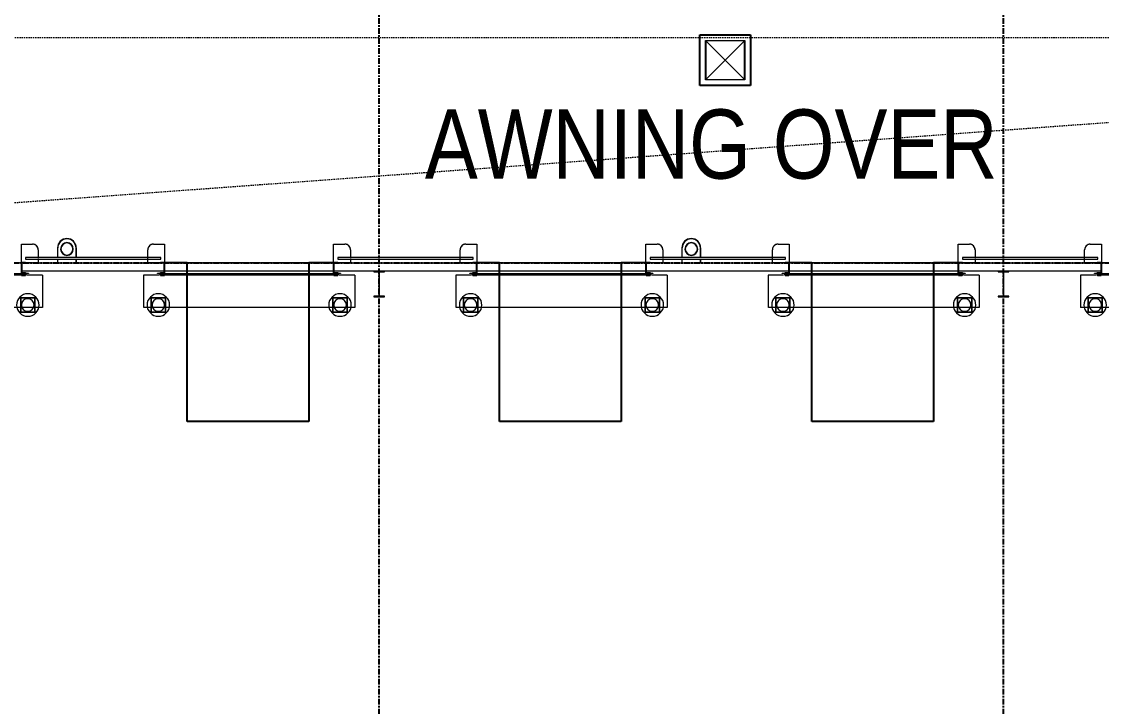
# Model space of a CAD drawing. Header units: millimetres. Extents: x -677815 to 406757, y -145898 to 39000.
# Drawn here: x 14600 to 33774, y -7880 to 4283 of the extents above; entities that cross this region are included whole.
import ezdxf

# ---------------------------------------------------------------- set-up
doc = ezdxf.new("R2010")
doc.units = ezdxf.units.MM
doc.header["$LTSCALE"] = 8
for name, pattern in [('Xref building Toll$0$_SBA Dash - Loose', [5, 3, -2]), ('Xref building Toll$0$_SBA Dash - Tight', [1.6, 1, -0.6]), ('Xref building Toll$0$CENTER', [7, 4, -1, 1, -1]), ('Xref building Toll$0$Grid Line', [22.225, 12.7, -3.175, 3.175, -3.175])]:
    doc.linetypes.add(name, pattern=pattern)
for name, color, linetype, lineweight in [('Xref building Toll$0$A-DETL', 8, 'Continuous', 9), ('Xref building Toll$0$A-DOOR', 8, 'Continuous', 9), ('Xref building Toll$0$A-DOOR-FRAM', 8, 'Continuous', 9), ('Xref building Toll$0$A-FLOR', 8, 'Continuous', 25), ('Xref building Toll$0$A-GENM', 8, 'Continuous', 9), ('Xref building Toll$0$A-WALL', 8, 'Continuous', 9), ('Xref building Toll$0$G-ANNO-TEXT', 8, 'Continuous', 35), ('Xref building Toll$0$P-PIPE', 8, 'Continuous', 9), ('Xref building Toll$0$P-SANR-FIXT', 8, 'Continuous', 9), ('Xref building Toll$0$P-SANR-FIXT-HDLN', 8, 'Continuous', 9), ('Xref building Toll$0$S-COLS', 8, 'Continuous', 9)]:
    doc.layers.add(name, color=color, linetype=linetype, lineweight=lineweight)
doc.layers.add('Xref building Toll$0$S-GRID', color=8, linetype='Continuous')
doc.styles.add('Xref building Toll$0$Arial Narrow_3', font='ARIALN.TTF', dxfattribs={"height": 1229.103343})

# ---------------------------------------------------------------- blocks, each defined once
blk = doc.blocks.new('Xref building Toll$0$Toll Grids')
at = {"layer": 'Xref building Toll$0$S-GRID', "linetype": 'Xref building Toll$0$Grid Line'}
for p, q in [((20948, -125373.3), (20948, 36031.5)), ((32035, -125373.3), (32035, 36031.5)), ((-9195.8, 0), (280997.7, 0))]:
    blk.add_line(p, q, dxfattribs=at)
blk = doc.blocks.new('Xref building Toll$0$_SBA ROLLER LVDoor_C Clip At Side - 3000W x 3600H-V2-MASTER GROUND FLOOR')
at = {"layer": 'Xref building Toll$0$A-DOOR', "linetype": 'Xref building Toll$0$_SBA Dash - Tight'}
for p, q in [((-1875, 147), (-1875, 717)), ((-1875, 717), (1875, 717)), ((1875, 147), (1875, 717)), ((-1875, 147), (-1600, 147)), ((1600, 147), (1875, 147))]:
    blk.add_line(p, q, dxfattribs=at)
at = {"layer": 'Xref building Toll$0$A-DOOR'}
for p, q in [((-1625, 118), (-1580, 118)), ((-1625, 113), (-1625, 118)), ((-1575, 113), (-1625, 113)), ((-1580, 138), (-1575, 138)), ((-1580, 118), (-1580, 138)), ((-1575, 138), (-1575, 113)), ((-1575, 113), (-1500, 113)), ((-1575, 101), (-1575, 113)), ((-1518, 101), (-1575, 101)), ((-1568, 147), (1568, 147)), ((-1568, 117), (-1568, 147)), ((1568, 117), (-1568, 117)), ((-1506, 75), (-1506, 89)), ((-1500, 113), (-1500, -87)), ((1500, 113), (1575, 113)), ((1500, -87), (1500, 113)), ((1506, 89), (1506, 75)), ((1575, 101), (1518, 101)), ((1568, 147), (1568, 117)), ((1575, 138), (1580, 138)), ((1575, 113), (1575, 138)), ((1575, 113), (1575, 101)), ((1625, 113), (1575, 113)), ((1580, 138), (1580, 118)), ((1580, 118), (1625, 118)), ((1625, 118), (1625, 113)), ((-1575, -87), (-1575, -75)), ((-1500, -87), (-1575, -87)), ((1575, -87), (1500, -87)), ((1575, -75), (1575, -87))]:
    blk.add_line(p, q, dxfattribs=at)
at = {"layer": 'Xref building Toll$0$A-DOOR', "linetype": 'Xref building Toll$0$CENTER'}
for p, q in [((-1800, -75), (-1500, -75)), ((-1800, -305), (-1800, -75)), ((-1800, -75), (1800, -75)), ((-1500, -75), (-1500, -405)), ((1500, -405), (1500, -75)), ((1500, -75), (1800, -75)), ((1800, -75), (1800, -305)), ((-1500, -405), (-1700, -405)), ((1700, -405), (1500, -405))]:
    blk.add_line(p, q, dxfattribs=at)
at = {"layer": 'Xref building Toll$0$A-DOOR'}
for centre, start, end in [((-1518, 89), 360, 90), ((1518, 89), 90, 180)]:
    blk.add_arc(centre, 12, start, end, dxfattribs=at)
at = {"layer": 'Xref building Toll$0$A-DOOR', "linetype": 'Xref building Toll$0$CENTER'}
for centre, start, end in [((-1700, -305), 180, 270), ((1700, -305), 270, 0)]:
    blk.add_arc(centre, 100, start, end, dxfattribs=at)
at = {"layer": 'Xref building Toll$0$A-DOOR-FRAM'}
for p, q in [((-1575, 151), (-1505, 151)), ((-1575, 113), (-1575, 151)), ((-1505, 113), (-1575, 113)), ((-1573, 149), (-1573, 115)), ((-1505, 149), (-1573, 149)), ((-1573, 115), (-1505, 115)), ((-1505, 151), (-1505, 149)), ((-1505, 115), (-1505, 113)), ((1505, 151), (1575, 151)), ((1505, 149), (1505, 151)), ((1573, 149), (1505, 149)), ((1505, 115), (1573, 115)), ((1505, 113), (1505, 115)), ((1575, 113), (1505, 113)), ((1573, 115), (1573, 149)), ((1575, 151), (1575, 113)), ((-1800, -140), (-1800, -75)), ((-1800, -305), (-1800, -169)), ((-1506, -75), (-1500, -75)), ((-1500, -75), (-1500, -405)), ((1500, -75), (1506, -75)), ((1500, -405), (1500, -75)), ((1800, -75), (1800, -140)), ((1800, -169), (1800, -305)), ((-1500, -405), (-1700, -405)), ((1700, -405), (1500, -405))]:
    blk.add_line(p, q, dxfattribs=at)
at = {"layer": 'Xref building Toll$0$A-DOOR-FRAM', "lineweight": 9}
blk.add_line((1562, -75), (-1562, -75), dxfattribs=at)
at = {"layer": 'Xref building Toll$0$A-DOOR-FRAM'}
for centre, start, end in [((-1700, -305), 180, 270), ((1700, -305), 270, 0)]:
    blk.add_arc(centre, 100, start, end, dxfattribs=at)
blk = doc.blocks.new('Xref building Toll$0$Removable - Bollard Cast-In - 165 Bollard 1200 high - B2-623364-MASTER GROUND FLOOR')
at = {"layer": 'Xref building Toll$0$A-GENM'}
for p, q in [((122, 187), (-128, 187)), ((-128, 187), (-128, -63)), ((-128, -63), (-128, 187)), ((-128, 187), (122, 187)), ((-128, 187), (-128, 187)), ((122, -63), (122, 187)), ((122, 187), (122, -63)), ((122, 187), (122, 187)), ((-128, -63), (122, -63)), ((122, -63), (-128, -63)), ((-128, -63), (-128, -63)), ((122, -63), (122, -63))]:
    blk.add_line(p, q, dxfattribs=at)
for radius, start, end in [(200, 360, 180), (200, 0, 180), (200, 360, 180), (200, 0, 180), (200, 180, 360), (200, 180, 360), (200, 180, 360), (200, 180, 360), (113, 360, 180), (112, 0, 180), (113, 180, 360), (112, 180, 360)]:
    blk.add_arc((-3, 62), radius, start, end, dxfattribs=at)
blk = doc.blocks.new('Xref building Toll$0$_SBA ROLLER LVDoor_C Clip At Side - 3000W x 3600H-V1-MASTER GROUND FLOOR')
at = {"layer": 'Xref building Toll$0$A-DOOR', "linetype": 'Xref building Toll$0$_SBA Dash - Tight'}
for p, q in [((-1875, 147), (-1875, 717)), ((-1875, 717), (1875, 717)), ((1875, 147), (1875, 717)), ((-1875, 147), (-1600, 147)), ((1600, 147), (1875, 147))]:
    blk.add_line(p, q, dxfattribs=at)
at = {"layer": 'Xref building Toll$0$A-DOOR'}
for p, q in [((-1625, 118), (-1580, 118)), ((-1625, 113), (-1625, 118)), ((-1575, 113), (-1625, 113)), ((-1580, 138), (-1575, 138)), ((-1580, 118), (-1580, 138)), ((-1575, 138), (-1575, 113)), ((-1575, 113), (-1500, 113)), ((-1575, 101), (-1575, 113)), ((-1518, 101), (-1575, 101)), ((-1568, 147), (1568, 147)), ((-1568, 117), (-1568, 147)), ((1568, 117), (-1568, 117)), ((-1506, 75), (-1506, 89)), ((-1500, 113), (-1500, -87)), ((1500, 113), (1575, 113)), ((1500, -87), (1500, 113)), ((1506, 89), (1506, 75)), ((1575, 101), (1518, 101)), ((1568, 147), (1568, 117)), ((1575, 138), (1580, 138)), ((1575, 113), (1575, 138)), ((1575, 113), (1575, 101)), ((1625, 113), (1575, 113)), ((1580, 138), (1580, 118)), ((1580, 118), (1625, 118)), ((1625, 118), (1625, 113)), ((-1575, -87), (-1575, -75)), ((-1500, -87), (-1575, -87)), ((1575, -87), (1500, -87)), ((1575, -75), (1575, -87))]:
    blk.add_line(p, q, dxfattribs=at)
at = {"layer": 'Xref building Toll$0$A-DOOR', "linetype": 'Xref building Toll$0$CENTER'}
for p, q in [((-1800, -75), (-1500, -75)), ((-1800, -305), (-1800, -75)), ((-1800, -75), (1800, -75)), ((-1500, -75), (-1500, -405)), ((1500, -405), (1500, -75)), ((1500, -75), (1800, -75)), ((1800, -75), (1800, -305)), ((-1500, -405), (-1700, -405)), ((1700, -405), (1500, -405))]:
    blk.add_line(p, q, dxfattribs=at)
at = {"layer": 'Xref building Toll$0$A-DOOR'}
for centre, start, end in [((-1518, 89), 360, 90), ((1518, 89), 90, 180)]:
    blk.add_arc(centre, 12, start, end, dxfattribs=at)
at = {"layer": 'Xref building Toll$0$A-DOOR', "linetype": 'Xref building Toll$0$CENTER'}
for centre, start, end in [((-1700, -305), 180, 270), ((1700, -305), 270, 0)]:
    blk.add_arc(centre, 100, start, end, dxfattribs=at)
at = {"layer": 'Xref building Toll$0$A-DOOR-FRAM'}
for p, q in [((-1575, 151), (-1505, 151)), ((-1575, 113), (-1575, 151)), ((-1505, 113), (-1575, 113)), ((-1573, 149), (-1573, 115)), ((-1505, 149), (-1573, 149)), ((-1573, 115), (-1505, 115)), ((-1505, 151), (-1505, 149)), ((-1505, 115), (-1505, 113)), ((1505, 151), (1575, 151)), ((1505, 149), (1505, 151)), ((1573, 149), (1505, 149)), ((1505, 115), (1573, 115)), ((1505, 113), (1505, 115)), ((1575, 113), (1505, 113)), ((1573, 115), (1573, 149)), ((1575, 151), (1575, 113)), ((-1800, -140), (-1800, -75)), ((-1800, -305), (-1800, -169)), ((-1506, -75), (-1500, -75)), ((-1500, -75), (-1500, -405)), ((1500, -75), (1506, -75)), ((1500, -405), (1500, -75)), ((1800, -75), (1800, -140)), ((1800, -169), (1800, -305)), ((-1500, -405), (-1700, -405)), ((1700, -405), (1500, -405))]:
    blk.add_line(p, q, dxfattribs=at)
at = {"layer": 'Xref building Toll$0$A-DOOR-FRAM', "lineweight": 9}
blk.add_line((1562, -75), (-1562, -75), dxfattribs=at)
at = {"layer": 'Xref building Toll$0$A-DOOR-FRAM'}
for centre, start, end in [((-1700, -305), 180, 270), ((1700, -305), 270, 0)]:
    blk.add_arc(centre, 100, start, end, dxfattribs=at)
blk = doc.blocks.new('Xref building Toll$0$UB-Universal Beam-Column - C1_5_460UB67-1338434-MASTER GROUND FLOOR')
at = {"layer": 'Xref building Toll$0$S-COLS', "lineweight": 18}
for p, q in [((95, 227), (-95, 227)), ((-95, 227), (-95, 214.3)), ((-95, 214.3), (-15.65, 214.3)), ((-4.25, 202.9), (-4.25, -202.9)), ((4.25, -202.9), (4.25, 202.9)), ((15.65, 214.3), (95, 214.3)), ((95, 214.3), (95, 227)), ((-15.65, -214.3), (-95, -214.3)), ((-95, -214.3), (-95, -227)), ((-95, -227), (95, -227)), ((95, -214.3), (15.65, -214.3)), ((95, -227), (95, -214.3))]:
    blk.add_line(p, q, dxfattribs=at)
at = {"layer": 'Xref building Toll$0$S-COLS'}
for p, q in [((-95, 227), (-95, 227)), ((-95, 214.3), (-95, 214.3)), ((95, 227), (95, 227)), ((95, 214.3), (95, 214.3)), ((-95, -214.3), (-95, -214.3)), ((-95, -227), (-95, -227)), ((95, -214.3), (95, -214.3)), ((95, -227), (95, -227))]:
    blk.add_line(p, q, dxfattribs=at)
at = {"layer": 'Xref building Toll$0$S-COLS', "lineweight": 18}
for centre, start, end in [((-15.65, 202.9), 0, 90), ((15.65, 202.9), 90, 180), ((-15.65, -202.9), 270, 0), ((15.65, -202.9), 180, 270)]:
    blk.add_arc(centre, 11.4, start, end, dxfattribs=at)
blk = doc.blocks.new('Xref building Toll$0$DWP_Downpipe - 225mm-1784091-MASTER GROUND FLOOR')
at = {"layer": 'Xref building Toll$0$P-PIPE'}
for radius, start, end in [(113, 0, 180), (112, 0, 180), (107, 0, 180), (108, 360, 180), (113, 180, 360), (112, 180, 0), (107, 180, 360), (108, 180, 360)]:
    blk.add_arc((-34, -236), radius, start, end, dxfattribs=at)
blk = doc.blocks.new('Xref building Toll$0$IVS-GM-DownPipe Cover - DP 225mm-V82-MASTER GROUND FLOOR')
at = {"layer": 'Xref building Toll$0$A-GENM'}
for p, q in [((-166, 0), (-166, -170)), ((-162, -170), (-162, 0)), ((162, 0), (162, -170)), ((166, -170), (166, 0)), ((-166, -199), (-166, -264)), ((-162, -264), (-162, -199)), ((162, -199), (162, -264)), ((166, -264), (166, -199))]:
    blk.add_line(p, q, dxfattribs=at)
for radius, start in [(166, 360), (162, 0)]:
    blk.add_arc((0, 0), radius, start, 180, dxfattribs=at)
blk = doc.blocks.new('Xref building Toll$0$IVS-PLF-Floor Based-Site Sump Pit - 900x900x900mm-1389666-MASTER GROUND FLOOR')
at = {"layer": 'Xref building Toll$0$P-SANR-FIXT'}
for p, q in [((-350, 350), (350, 350)), ((-350, -350), (-350, 350)), ((345, 345), (-345, 345)), ((-345, 345), (-345, -345)), ((345, -345), (345, 345)), ((350, 350), (350, -350)), ((350, -350), (-350, -350)), ((-345, -345), (345, -345))]:
    blk.add_line(p, q, dxfattribs=at)
at = {"layer": 'Xref building Toll$0$P-SANR-FIXT-HDLN'}
for p, q in [((-345, -345), (345, 345)), ((-345, 345), (345, -345))]:
    blk.add_line(p, q, dxfattribs=at)
blk = doc.blocks.new('Xref building Toll$0$building block 28092016')
at = {"layer": 'Xref building Toll$0$A-DETL', "linetype": 'Xref building Toll$0$_SBA Dash - Loose'}
for p, q in [((722550, -667499), (777059, -667499)), ((777059, -667499), (722550, -671499))]:
    blk.add_line(p, q, dxfattribs=at)
at = {"layer": 'Xref building Toll$0$A-FLOR'}
for p, q in [((749192, -667450), (750092, -667450)), ((749192, -668350), (749192, -667450)), ((750092, -667450), (750092, -668350)), ((750092, -668350), (749192, -668350)), ((740092, -671499), (739690, -671499)), ((740092, -671691), (740092, -671499)), ((742690, -671499), (742252, -671499)), ((742252, -671499), (742252, -671691)), ((745637, -671499), (745236, -671499)), ((745637, -671691), (745637, -671499)), ((748236, -671499), (747797, -671499)), ((747797, -671499), (747797, -671691)), ((751183, -671499), (750781, -671499)), ((751183, -671691), (751183, -671499)), ((753781, -671499), (753343, -671499)), ((753343, -671499), (753343, -671691)), ((740092, -674319), (740092, -671721)), ((742252, -671721), (742252, -674319)), ((745637, -674319), (745637, -671721)), ((747797, -671721), (747797, -674319)), ((751183, -674319), (751183, -671721)), ((753343, -671721), (753343, -674319)), ((742252, -674319), (740092, -674319)), ((747797, -674319), (745637, -674319)), ((753343, -674319), (751183, -674319))]:
    blk.add_line(p, q, dxfattribs=at)
at = {"layer": 'Xref building Toll$0$A-WALL', "lineweight": 18}
for p, q in [((739622, -671405), (737220, -671405)), ((737220, -671405), (737220, -671434)), ((737220, -671434), (739622, -671434)), ((739622, -671434), (739622, -671405)), ((745168, -671405), (742765, -671405)), ((742765, -671405), (742765, -671434)), ((742765, -671434), (745168, -671434)), ((745168, -671434), (745168, -671405)), ((750713, -671405), (748311, -671405)), ((748311, -671405), (748311, -671434)), ((748311, -671434), (750713, -671434)), ((750713, -671434), (750713, -671405)), ((756258, -671405), (753856, -671405)), ((753856, -671405), (753856, -671434)), ((753856, -671434), (756258, -671434)), ((756258, -671434), (756258, -671405))]:
    blk.add_line(p, q, dxfattribs=at)
at = {"layer": 'Xref building Toll$0$A-WALL'}
for p, q in [((737151, -671499), (739684, -671499)), ((737151, -671499), (737151, -671649)), ((739684, -671649), (737151, -671649)), ((739684, -671649), (739684, -671499)), ((739690, -671499), (742690, -671499)), ((742690, -671649), (739690, -671649)), ((742696, -671499), (745230, -671499)), ((742696, -671499), (742696, -671649)), ((743403, -671649), (742696, -671649)), ((745230, -671649), (743593, -671649)), ((745230, -671649), (745230, -671499)), ((745236, -671499), (748236, -671499)), ((748236, -671649), (745236, -671649)), ((748242, -671499), (750775, -671499)), ((748242, -671499), (748242, -671649)), ((750775, -671649), (748242, -671649)), ((750775, -671649), (750775, -671499)), ((750781, -671499), (753781, -671499)), ((753781, -671649), (750781, -671649)), ((753787, -671499), (756320, -671499)), ((753787, -671499), (753787, -671649)), ((754490, -671649), (753787, -671649)), ((756320, -671649), (754680, -671649)), ((756320, -671649), (756320, -671499))]:
    blk.add_line(p, q, dxfattribs=at)
at = {"layer": 'Xref building Toll$0$A-DOOR', "rotation": 180}
for name, p in [('Xref building Toll$0$_SBA ROLLER LVDoor_C Clip At Side - 3000W x 3600H-V2-MASTER GROUND FLOOR', (735645, -671574)), ('Xref building Toll$0$_SBA ROLLER LVDoor_C Clip At Side - 3000W x 3600H-V2-MASTER GROUND FLOOR', (741190, -671574)), ('Xref building Toll$0$_SBA ROLLER LVDoor_C Clip At Side - 3000W x 3600H-V2-MASTER GROUND FLOOR', (746736, -671574)), ('Xref building Toll$0$_SBA ROLLER LVDoor_C Clip At Side - 3000W x 3600H-V1-MASTER GROUND FLOOR', (752281, -671574)), ('Xref building Toll$0$_SBA ROLLER LVDoor_C Clip At Side - 3000W x 3600H-V2-MASTER GROUND FLOOR', (757826, -671574))]:
    blk.add_blockref(name, p, dxfattribs=at)
at = {"layer": 'Xref building Toll$0$A-GENM'}
for name, p in [('Xref building Toll$0$IVS-GM-DownPipe Cover - DP 225mm-V82-MASTER GROUND FLOOR', (737954, -671236)), ('Xref building Toll$0$IVS-GM-DownPipe Cover - DP 225mm-V82-MASTER GROUND FLOOR', (749041, -671236)), ('Xref building Toll$0$Removable - Bollard Cast-In - 165 Bollard 1200 high - B2-623364-MASTER GROUND FLOOR', (737262, -672312)), ('Xref building Toll$0$Removable - Bollard Cast-In - 165 Bollard 1200 high - B2-623364-MASTER GROUND FLOOR', (739581, -672312)), ('Xref building Toll$0$Removable - Bollard Cast-In - 165 Bollard 1200 high - B2-623364-MASTER GROUND FLOOR', (742807, -672312)), ('Xref building Toll$0$Removable - Bollard Cast-In - 165 Bollard 1200 high - B2-623364-MASTER GROUND FLOOR', (745126, -672312)), ('Xref building Toll$0$Removable - Bollard Cast-In - 165 Bollard 1200 high - B2-623364-MASTER GROUND FLOOR', (748352, -672312)), ('Xref building Toll$0$Removable - Bollard Cast-In - 165 Bollard 1200 high - B2-623364-MASTER GROUND FLOOR', (750672, -672312)), ('Xref building Toll$0$Removable - Bollard Cast-In - 165 Bollard 1200 high - B2-623364-MASTER GROUND FLOOR', (753898, -672312)), ('Xref building Toll$0$Removable - Bollard Cast-In - 165 Bollard 1200 high - B2-623364-MASTER GROUND FLOOR', (756217, -672312))]:
    blk.add_blockref(name, p, dxfattribs=at)
at = {"layer": 'Xref building Toll$0$P-PIPE', "rotation": 180}
for p in [(737921, -671491), (749008, -671491)]:
    blk.add_blockref('Xref building Toll$0$DWP_Downpipe - 225mm-1784091-MASTER GROUND FLOOR', p, dxfattribs=at)
at = {"layer": 'Xref building Toll$0$P-SANR-FIXT'}
blk.add_blockref('Xref building Toll$0$IVS-PLF-Floor Based-Site Sump Pit - 900x900x900mm-1389666-MASTER GROUND FLOOR', (749642, -667900), dxfattribs=at)
at = {"layer": 'Xref building Toll$0$S-COLS'}
for p in [(743498, -671876), (754585, -671876)]:
    blk.add_blockref('Xref building Toll$0$UB-Universal Beam-Column - C1_5_460UB67-1338434-MASTER GROUND FLOOR', p, dxfattribs=at)
at = {"layer": 'Xref building Toll$0$G-ANNO-TEXT', "color": 7, "insert": (744311, -668776), "char_height": 1229.1, "width": 12150, "attachment_point": 1, "line_spacing_factor": 0.968573, "style": 'Xref building Toll$0$Arial Narrow_3'}
blk.add_mtext('AWNING OVER', dxfattribs=at)
blk = doc.blocks.new('Xref building Toll')
for name, p in [('Xref building Toll$0$Toll Grids', (0, 0)), ('Xref building Toll$0$building block 28092016', (-722550, 671499))]:
    blk.add_blockref(name, p)

msp = doc.modelspace()

# ---------------------------------------------------------------- block references
msp.add_blockref('Xref building Toll', (0, 0))

doc.saveas('drawing.dxf')
